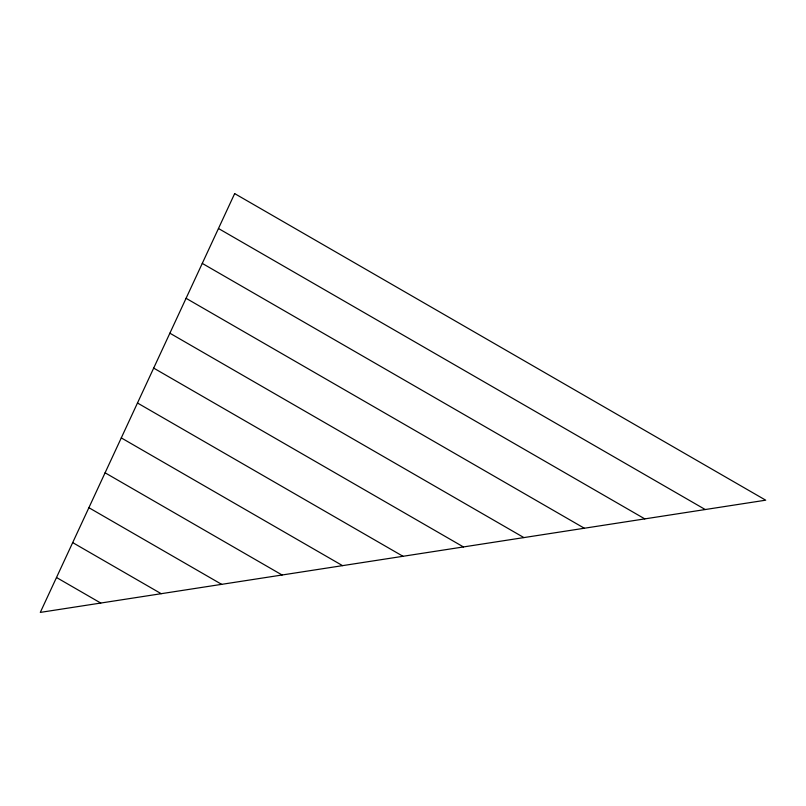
<?xml version="1.0" encoding="UTF-8"?>
<svg xmlns="http://www.w3.org/2000/svg" width="806" height="806" viewBox="0 0 806 806"><rect width="100%" height="100%" fill="white"/><g stroke="black" fill="none" stroke-linecap="round" stroke-linejoin="round"><path stroke-width="1.21" d="M218.476 228.501L705.25 509.533M202.276 263.401L644.8 518.883M186.075 298.301L584.35 528.242M169.885 333.2L523.9 537.592M153.684 368.1L463.45 546.942M137.483 403L403 556.291M121.283 437.9L342.55 565.641M105.092 472.8L282.1 575M88.892 507.699L221.65 584.35M72.691 542.599L161.2 593.7M56.501 577.499L100.75 603.049M234.667 193.601L40.3 612.399L765.7 500.183L234.667 193.601"/></g></svg>
